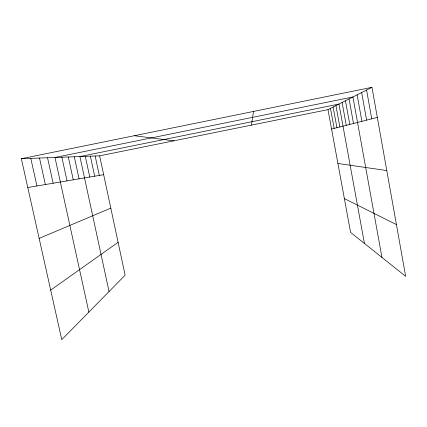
<?xml version="1.0" encoding="UTF-8"?>
<svg xmlns="http://www.w3.org/2000/svg" width="427" height="427" viewBox="0 0 427 427"><rect width="100%" height="100%" fill="white"/><g stroke="black" fill="none" stroke-linecap="round" stroke-linejoin="round"><path stroke-width="0.64" d="M251.46 125.116L253.489 111.447M50.69 290.104L118.103 242.296M327.989 109.638L371.954 87.321L405.65 276.328L350.604 232.427L327.989 109.638L99.635 155.828L21.35 158.716L61.76 339.678L125.122 275.175L99.635 155.828M39.14 238.373L110.806 208.136M331.565 129.055L377.319 117.42M21.35 158.716L371.954 87.321M27.782 187.512L103.665 174.696M134.313 135.711L173.832 140.819M337.901 163.461L386.793 170.56M344.375 198.608L396.427 224.581M30.808 158.364L36.941 185.964M39.514 158.043L45.369 184.539M88.853 312.094L54.976 157.472L352.937 96.977L381.951 257.428M47.541 157.75L53.151 183.226M68.304 156.981L73.268 179.831M61.878 157.221L67.044 180.883M85.315 156.357L89.771 177.045M109.056 291.529L79.902 156.554L338.969 104.065L364.434 243.459M74.298 156.762L79.08 178.849M95.152 155.994L99.315 175.433M90.385 156.17L94.693 176.212M342.102 102.475L346.265 125.319M335.948 105.597L339.86 126.947M333.124 107.028L336.919 127.694M330.477 108.373L334.16 128.394M349.056 98.941L353.508 123.478M345.454 100.772L349.756 124.428M366.579 90.049L371.736 118.839M361.658 92.547L366.612 120.142M357.121 94.853L361.899 121.343"/></g></svg>
